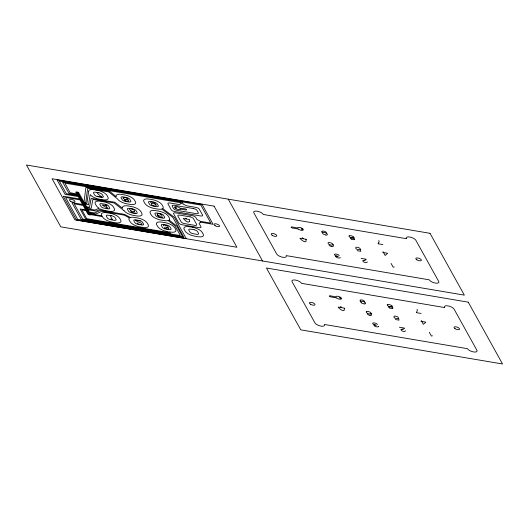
<?xml version="1.0" encoding="UTF-8"?>
<svg xmlns="http://www.w3.org/2000/svg" width="529" height="529" viewBox="0 0 529 529"><rect width="100%" height="100%" fill="white"/><g stroke="black" fill="none" stroke-linecap="round" stroke-linejoin="round"><path stroke-width="0.79" d="M84.091 201.536L85.91 187.332L109.51 191.22L115.891 196.457M85.791 202.653L87.616 188.45L108.815 191.941L117.392 198.798A8.061 3.174 19.6 0 0 126.867 203.844L130.213 204.406A8.061 3.174 19.6 0 0 135.45 201.82L134.478 200.081A8.061 3.174 19.6 0 0 124.989 195.003L121.644 194.434A8.061 3.174 19.6 0 0 116.182 196.49M88.641 191.643L86.816 203.605L84.468 203.202M90.115 194.791L88.561 204.73L85.07 204.141M378.665 242.705L378.81 242.48A6.705 2.645 19.6 0 0 378.976 242.11L379.055 241.376A8.411 3.313 19.6 0 0 378.976 240.953L378.83 240.523M378.354 326.572L378.222 326.73A2.037 0.8 19.6 0 1 377.693 326.889L376.655 326.81A2.321 0.913 19.6 0 1 375.101 326.314A1.957 0.774 19.6 0 1 374.036 325.381L374.023 325.269A1.574 0.622 19.6 0 1 374.234 324.985L376.529 325.209M378.519 242.956L378.242 243.386A3.465 1.362 19.6 0 0 378.129 243.677L378.136 243.697M322.002 231.385L322.247 231.18A2.222 0.879 19.6 0 1 322.895 231.061L323.695 231.133A2.295 0.906 19.6 0 1 326.314 232.423M360.223 300.247L360.467 300.036A2.222 0.879 19.6 0 1 361.115 299.917L361.909 299.996A2.295 0.906 19.6 0 1 364.527 301.279M322.221 232.72L322.657 232.568A7.988 3.148 19.6 0 1 324.072 232.443L324.462 232.482A2.235 0.879 19.6 0 1 326.254 233.11M361.479 302.826A5.707 2.248 19.6 0 1 360.487 301.59L360.877 301.424A7.988 3.148 19.6 0 1 362.292 301.305L362.682 301.338A2.235 0.879 19.6 0 1 364.468 301.973M134.525 211.474L134.558 211.448A2.599 1.025 19.6 0 0 134.624 210.813A3.987 1.574 19.6 0 0 134.346 210.436A2.103 0.827 19.6 0 0 133.89 210.033L133.506 209.801A5.098 2.01 19.6 0 0 133.215 209.649A3.174 1.25 19.6 0 0 132.548 209.339A1.924 0.76 19.6 0 0 132.157 209.206L131.728 209.094A3.28 1.296 19.6 0 0 130.266 208.935A1.812 0.714 19.6 0 0 129.764 209.094A2.526 0.992 19.6 0 0 129.565 209.358A3.637 1.435 19.6 0 0 129.598 209.669M401.101 329.388C400.215 330.804 405.333 332.562 405.531 330.711M99.075 208.261L94.962 210.053L87.926 208.862M100.682 209.12L96.166 211.084L87.53 209.623M360.282 249.463L360.295 249.463A3.683 1.448 19.6 0 1 359.971 249.556L359.66 249.622A2.843 1.118 19.6 0 1 359.217 249.681C355.409 250.409 353.537 245.211 359.29 247.936A2.526 0.998 19.6 0 1 359.885 248.359A3.637 1.435 19.6 0 1 360.203 248.696M398.496 318.326L398.509 318.319A3.683 1.448 19.6 0 1 398.185 318.412L397.854 318.484A2.843 1.118 19.6 0 1 397.431 318.537C393.761 319.291 391.625 314.081 397.504 316.798A2.526 0.998 19.6 0 1 398.099 317.215A3.637 1.435 19.6 0 1 398.416 317.552M394.277 266.94L393.186 267.198L391.096 263.429M432.497 335.803L431.399 336.054L429.31 332.291M124.454 199.975L124.408 199.836A1.329 0.522 19.6 0 1 124.718 199.532L124.784 199.519M366.042 259.408L366.048 259.448A4.113 1.62 19.6 0 1 364.607 260.268L364.653 260.308M402.84 329.164L402.807 329.164A4.113 1.62 19.6 0 0 404.262 328.324L404.262 328.271M364.56 260.308L364.137 260.334A5.416 2.136 19.6 0 0 362.854 260.513C362.054 262.034 367.126 263.621 367.324 261.895M402.748 329.17L402.311 329.19A5.416 2.136 19.6 0 0 401.075 329.375M80.011 199.056L63.262 196.219L76.454 219.991L186.208 238.566L174.464 217.412L162.78 208.624M353.861 237.23A3.048 1.203 19.6 0 1 353.961 237.422L353.98 237.719A1.356 0.536 19.6 0 1 353.617 237.911L353.074 237.918A14.124 5.568 19.6 0 1 352.083 237.832L350.423 237.845A1.256 0.496 19.6 0 0 350.31 238.01L350.377 238.248A1.964 0.774 19.6 0 0 351.401 239.082M392.082 306.086A3.048 1.203 19.6 0 1 392.181 306.278L392.194 306.575A1.356 0.536 19.6 0 1 391.83 306.767L391.295 306.774A14.124 5.568 19.6 0 1 390.296 306.688L388.643 306.701A1.256 0.496 19.6 0 0 388.531 306.866L388.59 307.104A1.964 0.774 19.6 0 0 389.622 307.938M331.762 246.421C334.659 247.294 333.31 243.73 331.623 243.228A2.142 0.846 19.6 0 0 330.876 242.89L329.587 242.573A2.334 0.919 19.6 0 0 328.258 242.685A2.929 1.151 19.6 0 0 328.178 243.499A2.731 1.078 19.6 0 0 329.197 244.451A2.248 0.886 19.6 0 0 330.975 245.079A2.857 1.124 19.6 0 0 332.324 245.02A4.728 1.865 19.6 0 0 333.045 244.543M369.983 315.284C372.872 316.15 371.523 312.586 369.844 312.09A2.142 0.846 19.6 0 0 369.09 311.746L367.8 311.429A2.334 0.919 19.6 0 0 366.471 311.541M337.396 256.201L337.33 256.188A7.36 2.903 19.6 0 1 336.629 256.056L335.657 255.778A1.177 0.463 19.6 0 1 335.326 255.613L334.507 254.766A1.911 0.754 19.6 0 1 334.632 254.251L334.738 254.191A2.969 1.17 19.6 0 1 336.325 254.112A3.736 1.468 19.6 0 1 336.821 254.211L337.687 254.475A1.964 0.774 19.6 0 1 338.408 254.839L339.221 255.553M375.564 325.051L375.53 325.044A7.36 2.903 19.6 0 1 374.843 324.918L373.871 324.634A1.177 0.463 19.6 0 1 373.547 324.469L372.72 323.622A1.911 0.754 19.6 0 1 372.846 323.107L372.958 323.047A2.969 1.17 19.6 0 1 374.545 322.974A3.736 1.468 19.6 0 1 375.041 323.067L375.901 323.331A1.964 0.774 19.6 0 1 376.622 323.695L377.441 324.409M76.758 193.885L70.132 192.768L64.908 183.14L180.819 202.759L181.235 203.672M180.277 209.048L186.155 210.046L186.797 209.577L185.401 208.862L179.906 208.142A3.009 1.184 19.6 0 0 175.357 206.581A3.009 1.184 19.6 0 0 176.137 208.776A3.009 1.184 19.6 0 0 180.25 209.12M298.25 229.017L292.372 228.019L291.01 227.206L291.836 226.881L297.596 228.065A3.009 1.184 19.6 0 1 301.166 227.873A3.009 1.184 19.6 0 1 302.919 230.234A3.009 1.184 19.6 0 1 298.369 229.11M97.23 196.246L101.905 197.033M378.156 243.79L382.831 244.577M77.737 195.657L66.317 193.713L59.314 181.116L200.881 205.08L210.78 223.086L200.339 221.32M79.872 199.863L65.536 197.436L77.703 219.37L183.933 237.349L172.831 217.34L161.92 209.127M83.972 201.569L83.582 201.489M106.97 205.781L102.097 204.954L107.79 208.538L105.674 204.716M382.758 252.452L387.625 253.279L385.138 255.474L383.022 251.659M84.045 202.409L85.672 202.686M200.848 222.233L213.048 224.303L202.131 204.458L57.039 179.9L65.074 194.335L78.358 196.609A1.772 0.701 19.6 0 0 80.871 197.172A1.772 0.701 19.6 0 0 80.177 195.915A1.772 0.701 19.6 0 0 77.849 195.644M135.616 213.174L131.999 212.565L130.346 210.516A3.544 1.395 19.6 0 0 130.928 210.793L131.45 211.018A2.797 1.104 19.6 0 0 131.952 211.21A6.024 2.374 19.6 0 0 132.977 211.521L133.606 211.593A3.333 1.309 19.6 0 0 134.194 211.593A1.468 0.575 19.6 0 0 134.518 211.474M357.227 250.68L360.844 251.295L360.375 249.41M86.525 206.766L89.487 207.269L91.16 198.349L114.753 202.237L122.298 208.029M87.034 207.685L91.18 208.386L92.859 199.459L114.059 202.951L123.925 210.555M135.45 220.176L140.304 220.996M361.148 258.37L366.002 259.19M89.983 212.995L95.868 213.987L101.773 211.336L124.236 215.138L129.301 217.849M101.786 215.812L90.459 213.881M165.405 227.093L167.898 227.675A1.574 0.622 19.6 0 1 168.5 228.092L168.612 228.224A1.957 0.774 19.6 0 1 168.487 228.958A2.321 0.913 19.6 0 1 167.217 228.978L166.046 228.68A2.037 0.8 19.6 0 1 165.22 228.29L164.869 228.052M338.315 256.353L336.021 256.129A1.574 0.622 19.6 0 0 335.803 256.406L335.829 256.525M91.021 214.695L102.223 216.586M167.971 231.649L167.124 231.504A8.061 3.174 19.6 0 1 157.629 226.425L156.663 224.686A8.061 3.174 19.6 0 1 161.9 222.101L165.246 222.663A8.061 3.174 19.6 0 1 174.742 227.741L175.707 229.487A8.061 3.174 19.6 0 1 170.47 232.072L169.624 231.927M336.47 297.873L330.585 296.875L329.23 296.061L330.056 295.737L335.809 296.921A3.009 1.184 19.6 0 1 339.387 296.729A3.009 1.184 19.6 0 1 341.132 299.09A3.009 1.184 19.6 0 1 336.583 297.966M416.376 312.646L421.044 313.439M420.972 321.315L425.845 322.135L423.352 324.33L421.236 320.514M395.447 319.536L399.064 320.151L398.588 318.273M399.369 327.233L404.216 328.053M166.324 227.252L166.39 227.258A7.36 2.903 19.6 0 0 167.071 227.364L167.905 227.384A1.177 0.463 19.6 0 0 168.103 227.311L168.05 226.591A1.911 0.754 19.6 0 0 167.276 225.929L167.071 225.817A2.969 1.17 19.6 0 0 166.728 225.652A2.91 1.144 19.6 0 0 165.041 225.116A3.736 1.468 19.6 0 0 164.579 225.063L163.858 225.056A1.964 0.774 19.6 0 0 163.428 225.222L163.322 225.784M82.656 204.498L71.937 202.6L81.393 219.641L182.65 236.78L176.593 225.863L169.161 220.117M159.05 213.709L157.887 213.61A2.142 0.846 19.6 0 0 157.397 213.742C156.61 215.627 159.441 217.366 161.147 217.545A2.308 0.906 19.6 0 0 162.747 216.969M123.197 198.19A3.048 1.203 19.6 0 0 123.317 198.388L123.66 198.739A1.356 0.536 19.6 0 0 124.335 199.109L124.989 199.314A14.124 5.568 19.6 0 0 126.094 199.585L128.104 200.22A1.256 0.496 19.6 0 1 128.441 200.458L128.653 200.722A1.964 0.774 19.6 0 1 128.441 201.344M86.498 206.76L86.412 206.727A1.772 0.701 19.6 0 0 83.899 206.165A1.772 0.701 19.6 0 0 84.6 207.428A1.772 0.701 19.6 0 0 86.928 207.692M100.821 209.127L100.887 209.147A8.061 3.174 19.6 0 0 105.754 210.674L109.1 211.243A8.061 3.174 19.6 0 0 114.337 208.657L113.371 206.912A8.061 3.174 19.6 0 0 103.882 201.833L100.536 201.265A8.061 3.174 19.6 0 0 95.299 203.857L96.265 205.596A8.061 3.174 19.6 0 0 99.029 208.155M77.379 194.837L69.008 193.409L62.501 181.903L182.088 202.144L182.994 203.963M183.113 204.049L183.14 204.062A2.929 1.157 19.6 0 1 184.813 204.888A2.929 1.157 19.6 0 0 187.517 205.973L195.875 207.388A2.929 1.157 19.6 0 1 199.327 209.239L202.534 215.019A2.929 1.157 19.6 0 1 200.63 215.958L174.636 211.56A2.929 1.157 19.6 0 1 171.184 209.709L167.977 203.929A2.929 1.157 19.6 0 1 169.882 202.991L178.24 204.406A2.929 1.157 19.6 0 0 180.171 204.101A2.929 1.157 19.6 0 1 181.176 203.725M110.806 218.966L112.439 219.687L110.349 215.918M83.251 205.444L74.212 203.83L82.643 219.026L180.382 235.564L174.954 225.777L168.295 220.633M130.187 217.412L124.454 214.344L100.563 210.304L94.651 212.956L89.381 212.05A1.772 0.701 19.6 0 0 86.849 211.481A1.772 0.701 19.6 0 0 87.55 212.737A1.772 0.701 19.6 0 0 89.87 213.008M155.876 204.571L155.162 204.22A7.988 3.148 19.6 0 0 153.304 203.546L152.934 203.453A2.235 0.879 19.6 0 0 151.492 203.533M154.508 203.037L153.959 202.7A2.222 0.879 19.6 0 0 153.026 202.309L152.16 202.104A2.295 0.906 19.6 0 0 150.573 202.68M101.799 196.914L101.813 196.927A3.465 1.362 19.6 0 0 101.343 196.543L99.551 195.241A6.705 2.645 19.6 0 1 98.863 194.705L97.865 193.786A8.411 3.313 19.6 0 1 97.435 193.303L97.091 192.84M137.123 222.901L137.586 223.377A1.739 0.688 19.6 0 0 138.201 223.774A3.28 1.296 19.6 0 0 139.034 224.117A2.414 0.952 19.6 0 0 139.696 224.316A3.505 1.382 19.6 0 0 141.045 224.468A2.156 0.853 19.6 0 0 141.627 224.349A1.924 0.76 19.6 0 0 141.858 224.117A2.156 0.853 19.6 0 0 141.779 223.721A2.44 0.965 19.6 0 0 141.468 223.35A1.389 0.549 19.6 0 0 141.276 223.205L140.853 222.954A3.835 1.508 19.6 0 0 140.033 222.583A7.175 2.824 19.6 0 0 139.153 222.266L138.479 222.035A4.113 1.62 19.6 0 1 135.735 220.487L135.649 220.401A2.116 0.833 19.6 0 1 135.543 220.282M392.749 307.772L392.63 307.62A1.329 0.522 19.6 0 0 391.89 307.137L391.797 307.104A4.384 1.726 19.6 0 0 390.309 306.708M228.237 199.155L262.549 260.989M169.511 231.986L170.325 233.454L85.764 219.145L80.13 208.995L85.645 209.881A1.772 0.701 19.6 0 1 88.032 210.073A1.772 0.701 19.6 0 1 88.601 211.375A1.772 0.701 19.6 0 1 85.949 210.562L81.85 209.907L86.716 218.675L168.599 232.535L168.169 231.762M101.899 215.753L101.68 215.356A8.061 3.174 19.6 0 1 106.918 212.77L110.263 213.332A8.061 3.174 19.6 0 1 119.752 218.411L120.718 220.157A8.061 3.174 19.6 0 1 115.487 222.742L112.135 222.173A8.061 3.174 19.6 0 1 102.646 217.095L102.428 216.698M417.044 309.379L417.189 309.809A8.411 3.313 19.6 0 1 417.275 310.206L417.209 310.92A6.705 2.645 19.6 0 1 417.031 311.343L416.455 312.242A3.465 1.362 19.6 0 0 416.343 312.533L416.349 312.553M154.567 203.037A6.527 2.572 19.6 0 1 155.817 204.558A5.707 2.248 19.6 0 1 156.148 205.682A2.797 1.104 19.6 0 1 155.982 205.827L155.923 205.874A2.182 0.86 19.6 0 1 155.156 206.046L154.732 206.019A3.319 1.309 19.6 0 1 154.276 205.946A2.698 1.065 19.6 0 1 151.843 204.822A2.698 1.065 19.6 0 1 151.625 203.605M158.74 215.653A4.728 1.865 19.6 0 1 157.292 214.8M158.753 215.647A2.857 1.124 19.6 0 0 160.452 216.229A2.248 0.886 19.6 0 0 161.821 216.123A2.731 1.078 19.6 0 0 161.894 215.356A2.929 1.151 19.6 0 0 160.816 214.344M159.05 213.703A2.334 0.919 19.6 0 1 160.803 214.344M124.765 199.499A4.384 1.726 19.6 0 1 126.1 199.605M126.087 199.578A10.878 4.285 19.6 0 0 127.37 199.691L127.74 199.658A1.448 0.569 19.6 0 0 128.084 199.433L128.031 199.116A2.367 0.932 19.6 0 0 126.848 198.084M125.591 200.888A1.977 0.78 19.6 0 1 124.434 199.969M128.408 201.324A2.48 0.979 19.6 0 1 125.604 200.875M123.085 198.163A2.665 1.051 19.6 0 1 124.143 197.429A2.665 1.051 19.6 0 1 126.762 198.13M164.856 228.052A3.842 1.514 19.6 0 1 164.433 227.629M87.49 209.623A1.772 0.701 19.6 0 1 85.024 208.843A1.772 0.701 19.6 0 1 85.314 207.864A1.772 0.701 19.6 0 1 87.741 208.776M169.135 220.031A8.061 3.174 19.6 0 0 169.326 217.988L168.354 216.242A8.061 3.174 19.6 0 0 158.865 211.164L155.519 210.595A8.061 3.174 19.6 0 0 150.282 213.187L151.248 214.926A8.061 3.174 19.6 0 0 160.743 220.004L164.089 220.573A8.061 3.174 19.6 0 0 168.043 220.567M82.769 204.485A1.772 0.701 19.6 0 1 85.103 204.769A1.772 0.701 19.6 0 1 85.771 206.026A1.772 0.701 19.6 0 1 83.291 205.47M162.74 208.538A8.061 3.174 19.6 0 0 162.939 206.489L161.973 204.743A8.061 3.174 19.6 0 0 152.484 199.664L149.138 199.096A8.061 3.174 19.6 0 0 143.901 201.688L144.867 203.427A8.061 3.174 19.6 0 0 154.356 208.505L157.702 209.074A8.061 3.174 19.6 0 0 161.669 209.061M80.084 199.049A1.772 0.701 19.6 0 1 82.564 199.704A1.772 0.701 19.6 0 1 82.524 200.782A1.772 0.701 19.6 0 1 80.051 199.936M90.426 194.851A8.061 3.174 19.6 0 0 99.373 199.175L102.719 199.744A8.061 3.174 19.6 0 0 107.956 197.158L106.99 195.413A8.061 3.174 19.6 0 0 97.495 190.334L94.149 189.766A8.061 3.174 19.6 0 0 88.641 191.637M84.957 204.154A1.772 0.701 19.6 0 1 82.636 203.883A1.772 0.701 19.6 0 1 81.935 202.627A1.772 0.701 19.6 0 1 84.415 203.169M123.958 210.588A8.061 3.174 19.6 0 0 133.248 215.343L136.594 215.911A8.061 3.174 19.6 0 0 141.832 213.319L140.866 211.58A8.061 3.174 19.6 0 0 131.371 206.502L128.025 205.933A8.061 3.174 19.6 0 0 122.583 208.056M129.38 217.961A8.061 3.174 19.6 0 0 129.175 220.018L130.141 221.763A8.061 3.174 19.6 0 0 139.63 226.842L142.975 227.41A8.061 3.174 19.6 0 0 148.213 224.818L147.247 223.079A8.061 3.174 19.6 0 0 137.758 218.001L134.406 217.432A8.061 3.174 19.6 0 0 130.398 217.459M83.939 202.415A1.772 0.701 19.6 0 1 81.552 202.065A1.772 0.701 19.6 0 1 81.016 200.835A1.772 0.701 19.6 0 1 83.509 201.45M90.909 214.708A1.772 0.701 19.6 0 1 88.614 214.549A1.772 0.701 19.6 0 1 87.834 213.247A1.772 0.701 19.6 0 1 90.393 213.848M76.864 193.872A1.772 0.701 19.6 0 1 79.191 194.143A1.772 0.701 19.6 0 1 79.886 195.399A1.772 0.701 19.6 0 1 77.413 194.857M200.729 222.266A2.929 1.157 19.6 0 1 199.962 222.762A2.929 1.157 19.6 0 0 199.294 223.747L200.934 226.696A2.929 1.157 19.6 0 1 199.03 227.635L182.174 224.779A2.929 1.157 19.6 0 1 178.723 222.934L173.644 213.782A2.929 1.157 19.6 0 1 175.549 212.843L192.404 215.693A2.929 1.157 19.6 0 1 195.849 217.538L196.616 218.913A2.929 1.157 19.6 0 0 198.626 220.348A2.929 1.157 19.6 0 1 200.167 221.241M321.93 231.358A6.527 2.572 19.6 0 0 322.28 232.727A5.707 2.248 19.6 0 0 323.265 233.97A2.797 1.104 19.6 0 0 323.636 234.202L323.893 234.354A2.182 0.86 19.6 0 0 324.905 234.777L325.381 234.902A3.319 1.309 19.6 0 0 325.844 234.988M326.175 233.144A2.698 1.065 19.6 0 1 327.398 234.532A2.698 1.065 19.6 0 1 325.884 235.035M349.484 235.822A2.665 1.051 19.6 0 1 351.792 235.96A2.665 1.051 19.6 0 1 353.967 237.237M352.089 237.852A4.384 1.726 19.6 0 1 353.584 238.229L353.67 238.281A1.329 0.522 19.6 0 1 354.417 238.764L354.536 238.91A1.977 0.78 19.6 0 1 354.278 239.591M352.083 237.832A10.878 4.285 19.6 0 1 350.667 237.481L350.178 237.303A1.448 0.569 19.6 0 1 349.49 236.906L349.16 236.542A2.367 0.932 19.6 0 1 349.325 235.736M354.245 239.571A2.48 0.979 19.6 0 1 351.421 239.068M331.789 246.461A2.308 0.906 19.6 0 1 329.124 245.132M371.265 313.406A4.728 1.865 19.6 0 1 370.565 313.889M370.538 313.876A2.857 1.124 19.6 0 1 369.202 313.948A2.248 0.886 19.6 0 1 367.417 313.307A2.731 1.078 19.6 0 1 366.392 312.355A2.929 1.151 19.6 0 1 366.452 311.535M370.002 315.317A2.308 0.906 19.6 0 1 367.344 313.988M392.458 308.427A2.48 0.979 19.6 0 1 389.635 307.931M390.296 306.688A10.878 4.285 19.6 0 1 388.881 306.337L388.392 306.165A1.448 0.569 19.6 0 1 387.704 305.762L387.38 305.398A2.367 0.932 19.6 0 1 387.539 304.592M392.763 307.772A1.977 0.78 19.6 0 1 392.498 308.447M360.494 301.59A6.527 2.572 19.6 0 1 360.143 300.221M364.388 302.006A2.698 1.065 19.6 0 1 365.618 303.388A2.698 1.065 19.6 0 1 364.097 303.891M364.058 303.844A3.319 1.309 19.6 0 1 363.595 303.758L363.119 303.633A2.182 0.86 19.6 0 1 362.114 303.216L361.856 303.057A2.797 1.104 19.6 0 1 361.519 302.826M378.354 326.221A3.842 1.514 19.6 0 1 378.367 326.578M387.697 304.678A2.665 1.051 19.6 0 1 390.005 304.816A2.665 1.051 19.6 0 1 392.187 306.099M340.14 257.365A3.842 1.514 19.6 0 1 340.147 257.716L340.002 257.874A2.037 0.8 19.6 0 1 339.479 258.033L338.434 257.954A2.321 0.913 19.6 0 1 336.88 257.458A1.957 0.774 19.6 0 1 335.822 256.519M189.574 221.519C187.431 223.628 184.846 219.727 183.127 218.451L189.561 219.542L189.574 221.519M76.917 192.635L78.028 193.019L76.917 192.635M77.902 194.407L79.006 194.784L77.902 194.407M78.881 196.173L79.991 196.557L78.894 196.147M79.866 197.945L80.97 198.329L79.872 197.932M80.851 199.717L81.955 200.094L80.851 199.697M81.83 201.489L82.941 201.866L81.83 201.489M82.815 203.255L83.919 203.639L82.815 203.242M83.794 205.027L84.904 205.411L83.82 204.981M84.779 206.799L85.883 207.176L84.792 206.766M85.758 208.565L86.868 208.948L85.771 208.538M86.743 210.337L87.847 210.721L86.749 210.324M87.728 212.109L88.832 212.486L87.735 212.076M88.707 213.881L89.818 214.258L88.707 213.881M306.066 239.683C307.111 244.438 301.061 240.06 299.897 238.215L306.331 239.306L306.066 239.683M344.286 308.546C345.325 313.294 339.281 308.923 338.11 307.071L344.544 308.162L344.286 308.546M175.238 207.573L176.415 207.983L175.264 207.533M185.527 218.305L186.611 218.682L185.547 218.265M301.477 228.938L302.661 229.348L301.477 228.938M302.29 238.07L303.375 238.447L302.317 238.03M339.697 297.801L340.874 298.204L339.704 297.774M340.511 306.926L341.595 307.303L340.517 306.906M430.017 233.309L26.45 165.008L60.769 226.835L464.336 295.136L430.017 233.309M214.086 206.145L52.087 178.729L74.913 219.846L236.913 247.268L214.086 206.145M406.424 238.698L263.323 214.476A5.171 2.037 19.6 0 0 257.233 211.216A5.171 2.037 19.6 0 0 253.874 212.876L276.693 253.999A5.171 2.037 19.6 0 0 282.784 257.259A5.171 2.037 19.6 0 0 286.143 255.6L429.244 279.815A5.171 2.037 19.6 0 0 435.334 283.075A5.171 2.037 19.6 0 0 438.693 281.415L415.873 240.298A5.171 2.037 19.6 0 0 409.783 237.038A5.171 2.037 19.6 0 0 406.424 238.698M193.515 208.558L174.16 205.278A2.929 1.157 19.6 0 0 172.256 206.224L173.545 208.545A2.929 1.157 19.6 0 0 176.997 210.39L196.352 213.67A2.929 1.157 19.6 0 0 198.256 212.724L196.967 210.403A2.929 1.157 19.6 0 0 193.515 208.558M98.85 192.774L95.504 192.206A2.929 1.157 19.6 0 0 93.6 193.145L94.565 194.89A2.929 1.157 19.6 0 0 98.017 196.735L101.363 197.304A2.929 1.157 19.6 0 0 103.267 196.365L102.302 194.619A2.929 1.157 19.6 0 0 98.85 192.774M126.345 197.436L122.999 196.874A2.929 1.157 19.6 0 0 121.095 197.813L122.06 199.559A2.929 1.157 19.6 0 0 125.512 201.404L128.858 201.972A2.929 1.157 19.6 0 0 130.762 201.027L129.797 199.288A2.929 1.157 19.6 0 0 126.345 197.436M153.84 202.104L150.487 201.536A2.929 1.157 19.6 0 0 148.583 202.481L149.555 204.22A2.929 1.157 19.6 0 0 153.007 206.065L156.353 206.634A2.929 1.157 19.6 0 0 158.257 205.695L157.285 203.949A2.929 1.157 19.6 0 0 153.84 202.104M190.037 216.857L179.827 215.131A2.929 1.157 19.6 0 0 177.923 216.07L181.083 221.77A2.929 1.157 19.6 0 0 184.535 223.615L194.751 225.341A2.929 1.157 19.6 0 0 196.656 224.402L193.488 218.708A2.929 1.157 19.6 0 0 190.037 216.857M105.231 204.273L101.885 203.705A2.929 1.157 19.6 0 0 99.981 204.65L100.953 206.389A2.929 1.157 19.6 0 0 104.398 208.234L107.751 208.803A2.929 1.157 19.6 0 0 109.655 207.864L108.683 206.118A2.929 1.157 19.6 0 0 105.231 204.273M132.726 208.942L129.38 208.373A2.929 1.157 19.6 0 0 127.476 209.312L128.441 211.058A2.929 1.157 19.6 0 0 131.893 212.903L135.239 213.471A2.929 1.157 19.6 0 0 137.143 212.526L136.178 210.787A2.929 1.157 19.6 0 0 132.726 208.942M160.221 213.604L156.875 213.035A2.929 1.157 19.6 0 0 154.971 213.981L155.936 215.72A2.929 1.157 19.6 0 0 159.388 217.564L162.734 218.133A2.929 1.157 19.6 0 0 164.638 217.194L163.673 215.448A2.929 1.157 19.6 0 0 160.221 213.604M192.735 227.318L189.389 226.749A8.061 3.174 19.6 0 0 184.152 229.335L185.117 231.08A8.061 3.174 19.6 0 0 194.606 236.159L197.952 236.727A8.061 3.174 19.6 0 0 203.189 234.135L202.223 232.396A8.061 3.174 19.6 0 0 192.735 227.318M111.619 215.772L108.266 215.204A2.929 1.157 19.6 0 0 106.369 216.149L107.334 217.888A2.929 1.157 19.6 0 0 110.786 219.74L114.132 220.302A2.929 1.157 19.6 0 0 116.036 219.363L115.071 217.617A2.929 1.157 19.6 0 0 111.619 215.772M139.107 220.441L135.761 219.872A2.929 1.157 19.6 0 0 133.857 220.811L134.822 222.557A2.929 1.157 19.6 0 0 138.274 224.402L141.627 224.97A2.929 1.157 19.6 0 0 143.524 224.025L142.559 222.286A2.929 1.157 19.6 0 0 139.107 220.441M166.602 225.103L163.256 224.534A2.929 1.157 19.6 0 0 161.352 225.48L162.317 227.219A2.929 1.157 19.6 0 0 165.769 229.07L169.115 229.632A2.929 1.157 19.6 0 0 171.019 228.693L170.054 226.948A2.929 1.157 19.6 0 0 166.602 225.103M194.083 229.758L190.738 229.189A2.929 1.157 19.6 0 0 188.833 230.128L189.805 231.874A2.929 1.157 19.6 0 0 193.25 233.719L196.603 234.287A2.929 1.157 19.6 0 0 198.507 233.342L197.535 231.603A2.929 1.157 19.6 0 0 194.083 229.758M468.231 302.165L266.451 268.011L300.763 329.845L502.55 363.992L468.231 302.165M444.638 307.554L301.537 283.332A5.171 2.037 19.6 0 0 295.447 280.072A5.171 2.037 19.6 0 0 292.087 281.732L314.914 322.855A5.171 2.037 19.6 0 0 321.004 326.115A5.171 2.037 19.6 0 0 324.363 324.456L467.464 348.677A5.171 2.037 19.6 0 0 473.554 351.93A5.171 2.037 19.6 0 0 476.913 350.271L454.087 309.154A5.171 2.037 19.6 0 0 447.997 305.894A5.171 2.037 19.6 0 0 444.638 307.554M76.427 193.085A1.772 0.701 19.6 0 0 79.145 193.416A1.772 0.701 19.6 0 0 76.85 191.948A1.772 0.701 19.6 0 0 76.427 193.085M79.37 198.395A1.772 0.701 19.6 0 0 82.094 198.732A1.772 0.701 19.6 0 0 79.8 197.264A1.772 0.701 19.6 0 0 79.37 198.395M70.469 201.199A2.929 1.157 19.6 0 0 74.959 201.754A2.929 1.157 19.6 0 0 71.177 199.327A2.929 1.157 19.6 0 0 70.469 201.199M215.065 225.671A2.929 1.157 19.6 0 0 219.555 226.22A2.929 1.157 19.6 0 0 215.772 223.8A2.929 1.157 19.6 0 0 215.065 225.671M272.21 235.319A2.929 1.157 19.6 0 0 276.733 235.921A2.929 1.157 19.6 0 0 273.017 233.487A2.929 1.157 19.6 0 0 272.21 235.319M416.806 259.792A2.929 1.157 19.6 0 0 421.329 260.394A2.929 1.157 19.6 0 0 417.612 257.96A2.929 1.157 19.6 0 0 416.806 259.792M310.424 304.182A2.929 1.157 19.6 0 0 314.953 304.783A2.929 1.157 19.6 0 0 311.231 302.343A2.929 1.157 19.6 0 0 310.424 304.182M455.019 328.648A2.929 1.157 19.6 0 0 459.549 329.256A2.929 1.157 19.6 0 0 455.826 326.816A2.929 1.157 19.6 0 0 455.019 328.648"/></g></svg>
